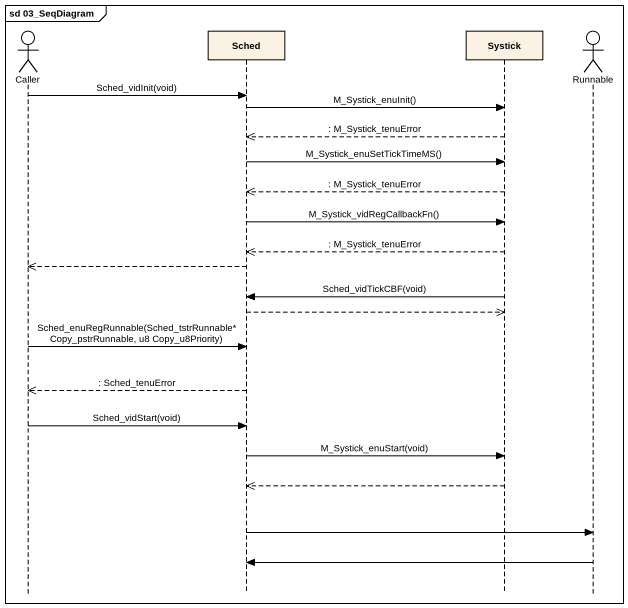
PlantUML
@startuml
mainframe sd 03_SeqDiagram
hide footbox
actor Caller
participant Sched
participant Systick
actor Runnable

Caller -> Sched : Sched_vidInit(void)
Sched -> Systick : M_Systick_enuInit()
Systick -->> Sched : : M_Systick_tenuError
Sched -> Systick : M_Systick_enuSetTickTimeMS()
Systick -->> Sched : : M_Systick_tenuError
Sched -> Systick : M_Systick_vidRegCallbackFn()
Systick -->> Sched : : M_Systick_tenuError
Sched -->> Caller
Systick -> Sched : Sched_vidTickCBF(void)
Sched -->> Systick
Caller -> Sched : Sched_enuRegRunnable(Sched_tstrRunnable* Copy_pstrRunnable, u8 Copy_u8Priority)
Sched -->> Caller : : Sched_tenuError
Caller -> Sched : Sched_vidStart(void)
Sched -> Systick : M_Systick_enuStart(void)
Systick -->> Sched
Sched -> Runnable
Runnable -> Sched
@enduml
